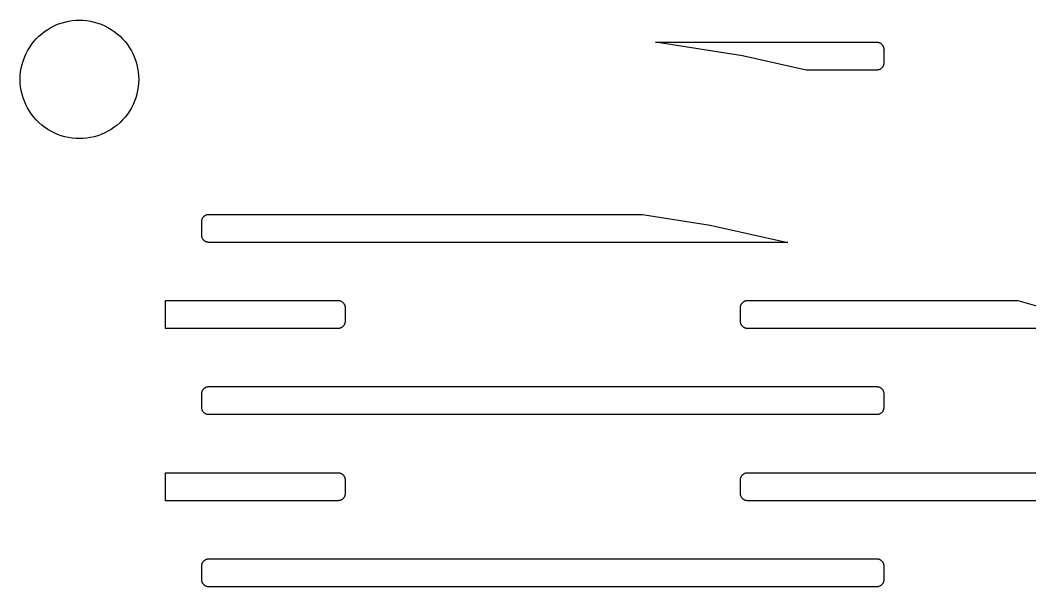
# Model space of a CAD drawing. Header units: metres. Extents: x -218 to 218, y -218 to 218.
# Drawn here: x -2.75 to 44.11, y 136.68 to 163 of the extents above; entities that cross this region are included whole.
import ezdxf

# ---------------------------------------------------------------- set-up
doc = ezdxf.new("R2010")
doc.units = ezdxf.units.M

msp = doc.modelspace()

# ---------------------------------------------------------------- linework, layer by layer
for p, q in [((-1.47351, 162.57), (-1.32481, 162.658)), ((-1.32481, 162.658), (-1.17088, 162.736)), ((-1.17088, 162.736), (-1.01233, 162.805)), ((-1.01233, 162.805), (-0.84979, 162.863)), ((-0.84979, 162.863), (-0.68388, 162.911)), ((-0.68388, 162.911), (-0.51529, 162.949)), ((-0.51529, 162.949), (-0.34467, 162.976)), ((-0.34467, 162.976), (-0.17267, 162.992)), ((-0.17267, 162.992), (0, 162.998)), ((0, 162.998), (0.17267, 162.992)), ((0.17267, 162.992), (0.34467, 162.976)), ((0.34467, 162.976), (0.51529, 162.949)), ((0.51529, 162.949), (0.68388, 162.911)), ((0.68388, 162.911), (0.84979, 162.863)), ((0.84979, 162.863), (1.01233, 162.805)), ((1.01233, 162.805), (1.17088, 162.736)), ((1.17088, 162.736), (1.32481, 162.658)), ((1.32481, 162.658), (1.47351, 162.57)), ((-2.1189, 162.001), (-2.00465, 162.13)), ((-2.00465, 162.13), (-1.88249, 162.253)), ((-1.88249, 162.253), (-1.75291, 162.367)), ((-1.75291, 162.367), (-1.61641, 162.473)), ((-1.61641, 162.473), (-1.47351, 162.57)), ((1.47351, 162.57), (1.61641, 162.473)), ((1.61641, 162.473), (1.75291, 162.367)), ((1.75291, 162.367), (1.88249, 162.253)), ((1.88249, 162.253), (2.00465, 162.13)), ((2.00465, 162.13), (2.1189, 162.001)), ((-2.40984, 161.573), (-2.3219, 161.721)), ((-2.3219, 161.721), (-2.22479, 161.864)), ((-2.22479, 161.864), (-2.1189, 162.001)), ((2.1189, 162.001), (2.22479, 161.864)), ((2.22479, 161.864), (2.3219, 161.721)), ((2.3219, 161.721), (2.40984, 161.573)), ((30.777, 161.339), (26.7414, 161.978)), ((26.7414, 161.978), (37.0028, 161.978)), ((37.0028, 161.978), (37.0232, 161.977)), ((37.0232, 161.977), (37.0435, 161.975)), ((37.0435, 161.975), (37.0637, 161.972)), ((37.0637, 161.972), (37.0836, 161.968)), ((37.0836, 161.968), (37.1032, 161.962)), ((37.1032, 161.962), (37.1224, 161.955)), ((37.1224, 161.955), (37.1412, 161.947)), ((37.1412, 161.947), (37.1594, 161.938)), ((37.1594, 161.938), (37.1769, 161.927)), ((37.1769, 161.927), (37.1938, 161.916)), ((37.1938, 161.916), (37.21, 161.903)), ((37.21, 161.903), (37.2253, 161.89)), ((37.2253, 161.89), (37.2397, 161.875)), ((37.2397, 161.875), (37.2532, 161.86)), ((37.2532, 161.86), (37.2657, 161.844)), ((37.2657, 161.844), (37.2772, 161.827)), ((37.2772, 161.827), (37.2876, 161.809)), ((37.2876, 161.809), (37.2969, 161.791)), ((37.2969, 161.791), (37.305, 161.772)), ((37.305, 161.772), (37.3119, 161.753)), ((37.3119, 161.753), (37.3176, 161.734)), ((37.3176, 161.734), (37.322, 161.714)), ((37.322, 161.714), (37.3252, 161.694)), ((37.3252, 161.694), (37.3271, 161.673)), ((37.3271, 161.673), (37.3278, 161.653)), ((37.3278, 161.653), (37.3278, 161.003)), ((-2.6154, 161.098), (-2.55688, 161.26)), ((-2.55688, 161.26), (-2.48827, 161.419)), ((-2.48827, 161.419), (-2.40984, 161.573)), ((2.40984, 161.573), (2.48827, 161.419)), ((2.48827, 161.419), (2.55688, 161.26)), ((2.55688, 161.26), (2.6154, 161.098)), ((33.7333, 160.678), (30.777, 161.339)), ((-2.7283, 160.593), (-2.70128, 160.763)), ((-2.70128, 160.763), (-2.66359, 160.932)), ((-2.66359, 160.932), (-2.6154, 161.098)), ((2.6154, 161.098), (2.66359, 160.932)), ((2.66359, 160.932), (2.70128, 160.763)), ((2.70128, 160.763), (2.7283, 160.593)), ((37.1594, 160.718), (37.1412, 160.709)), ((37.1769, 160.728), (37.1594, 160.718)), ((37.1938, 160.74), (37.1769, 160.728)), ((37.21, 160.752), (37.1938, 160.74)), ((37.2253, 160.766), (37.21, 160.752)), ((37.2397, 160.78), (37.2253, 160.766)), ((37.2532, 160.796), (37.2397, 160.78)), ((37.2657, 160.812), (37.2532, 160.796)), ((37.2772, 160.829), (37.2657, 160.812)), ((37.2876, 160.846), (37.2772, 160.829)), ((37.2969, 160.864), (37.2876, 160.846)), ((37.305, 160.883), (37.2969, 160.864)), ((37.3119, 160.902), (37.305, 160.883)), ((37.3176, 160.922), (37.3119, 160.902)), ((37.322, 160.942), (37.3176, 160.922)), ((37.3252, 160.962), (37.322, 160.942)), ((37.3271, 160.982), (37.3252, 160.962)), ((37.3278, 161.003), (37.3271, 160.982)), ((-2.75, 160.248), (-2.74457, 160.421)), ((-2.74457, 160.075), (-2.75, 160.248)), ((-2.74457, 160.421), (-2.7283, 160.593)), ((2.7283, 160.593), (2.74457, 160.421)), ((2.74457, 160.421), (2.75, 160.248)), ((2.75, 160.248), (2.74457, 160.075)), ((37.0028, 160.678), (33.7333, 160.678)), ((37.0232, 160.678), (37.0028, 160.678)), ((37.0435, 160.68), (37.0232, 160.678)), ((37.0637, 160.684), (37.0435, 160.68)), ((37.0836, 160.688), (37.0637, 160.684)), ((37.1032, 160.694), (37.0836, 160.688)), ((37.1224, 160.701), (37.1032, 160.694)), ((37.1412, 160.709), (37.1224, 160.701)), ((-2.7283, 159.903), (-2.74457, 160.075)), ((-2.70128, 159.733), (-2.7283, 159.903)), ((2.7283, 159.903), (2.70128, 159.733)), ((2.74457, 160.075), (2.7283, 159.903)), ((-2.66359, 159.564), (-2.70128, 159.733)), ((-2.6154, 159.398), (-2.66359, 159.564)), ((-2.55688, 159.236), (-2.6154, 159.398)), ((2.6154, 159.398), (2.55688, 159.236)), ((2.66359, 159.564), (2.6154, 159.398)), ((2.70128, 159.733), (2.66359, 159.564)), ((-2.48827, 159.077), (-2.55688, 159.236)), ((-2.40984, 158.923), (-2.48827, 159.077)), ((-2.3219, 158.774), (-2.40984, 158.923)), ((2.40984, 158.923), (2.3219, 158.774)), ((2.48827, 159.077), (2.40984, 158.923)), ((2.55688, 159.236), (2.48827, 159.077)), ((-2.22479, 158.631), (-2.3219, 158.774)), ((-2.1189, 158.495), (-2.22479, 158.631)), ((-2.00465, 158.365), (-2.1189, 158.495)), ((2.1189, 158.495), (2.00465, 158.365)), ((2.22479, 158.631), (2.1189, 158.495)), ((2.3219, 158.774), (2.22479, 158.631)), ((-1.88249, 158.243), (-2.00465, 158.365)), ((-1.75291, 158.129), (-1.88249, 158.243)), ((-1.61641, 158.023), (-1.75291, 158.129)), ((-1.47351, 157.926), (-1.61641, 158.023)), ((-1.32481, 157.838), (-1.47351, 157.926)), ((1.47351, 157.926), (1.32481, 157.838)), ((1.61641, 158.023), (1.47351, 157.926)), ((1.75291, 158.129), (1.61641, 158.023)), ((1.88249, 158.243), (1.75291, 158.129)), ((2.00465, 158.365), (1.88249, 158.243)), ((-1.17088, 157.76), (-1.32481, 157.838)), ((-1.01233, 157.691), (-1.17088, 157.76)), ((-0.84979, 157.632), (-1.01233, 157.691)), ((-0.68388, 157.584), (-0.84979, 157.632)), ((-0.51529, 157.547), (-0.68388, 157.584)), ((-0.34467, 157.52), (-0.51529, 157.547)), ((-0.17267, 157.503), (-0.34467, 157.52)), ((0, 157.498), (-0.17267, 157.503)), ((0.17267, 157.503), (0, 157.498)), ((0.34467, 157.52), (0.17267, 157.503)), ((0.51529, 157.547), (0.34467, 157.52)), ((0.68388, 157.584), (0.51529, 157.547)), ((0.84979, 157.632), (0.68388, 157.584)), ((1.01233, 157.691), (0.84979, 157.632)), ((1.17088, 157.76), (1.01233, 157.691)), ((1.32481, 157.838), (1.17088, 157.76)), ((5.67844, 153.673), (5.68036, 153.694)), ((5.68036, 153.694), (5.68355, 153.714)), ((5.68355, 153.714), (5.688, 153.734)), ((5.688, 153.734), (5.6937, 153.753)), ((5.6937, 153.753), (5.70061, 153.772)), ((5.70061, 153.772), (5.70872, 153.791)), ((5.70872, 153.791), (5.71799, 153.809)), ((5.71799, 153.809), (5.72838, 153.827)), ((5.72838, 153.827), (5.73987, 153.844)), ((5.73987, 153.844), (5.75238, 153.86)), ((5.75238, 153.86), (5.76587, 153.875)), ((5.76587, 153.875), (5.78032, 153.89)), ((5.78032, 153.89), (5.79562, 153.903)), ((5.79562, 153.903), (5.81177, 153.916)), ((5.81177, 153.916), (5.82864, 153.927)), ((5.82864, 153.927), (5.84622, 153.938)), ((5.84622, 153.938), (5.86441, 153.947)), ((5.86441, 153.947), (5.88315, 153.955)), ((5.88315, 153.955), (5.90236, 153.962)), ((5.90236, 153.962), (5.92197, 153.968)), ((5.92197, 153.968), (5.94189, 153.972)), ((5.94189, 153.972), (5.96205, 153.975)), ((5.96205, 153.975), (5.98239, 153.977)), ((5.98239, 153.977), (6.00279, 153.978)), ((6.00279, 153.978), (26.137, 153.978)), ((26.137, 153.978), (29.2779, 153.48)), ((5.6778, 153.653), (5.67844, 153.673)), ((5.6778, 153.003), (5.6778, 153.653)), ((29.2779, 153.48), (32.8682, 152.678)), ((5.67844, 152.982), (5.6778, 153.003)), ((5.68036, 152.962), (5.67844, 152.982)), ((5.68355, 152.942), (5.68036, 152.962)), ((5.688, 152.922), (5.68355, 152.942)), ((5.6937, 152.902), (5.688, 152.922)), ((5.70061, 152.883), (5.6937, 152.902)), ((5.70872, 152.864), (5.70061, 152.883)), ((5.71799, 152.846), (5.70872, 152.864)), ((5.72838, 152.829), (5.71799, 152.846)), ((5.73987, 152.812), (5.72838, 152.829)), ((5.75238, 152.796), (5.73987, 152.812)), ((5.76587, 152.78), (5.75238, 152.796)), ((5.78032, 152.766), (5.76587, 152.78)), ((5.79562, 152.752), (5.78032, 152.766)), ((5.81177, 152.74), (5.79562, 152.752)), ((5.82864, 152.728), (5.81177, 152.74)), ((5.84622, 152.718), (5.82864, 152.728)), ((5.86441, 152.709), (5.84622, 152.718)), ((5.88315, 152.701), (5.86441, 152.709)), ((5.90236, 152.694), (5.88315, 152.701)), ((5.92197, 152.688), (5.90236, 152.694)), ((5.94189, 152.684), (5.92197, 152.688)), ((5.96205, 152.68), (5.94189, 152.684)), ((5.98239, 152.678), (5.96205, 152.68)), ((6.00279, 152.678), (5.98239, 152.678)), ((32.8682, 152.678), (6.00279, 152.678)), ((4, 148.678), (4, 149.978)), ((4, 149.978), (12.0028, 149.978)), ((12.0028, 149.978), (12.0232, 149.977)), ((12.0232, 149.977), (12.0435, 149.975)), ((12.0435, 149.975), (12.0637, 149.972)), ((12.0637, 149.972), (12.0836, 149.968)), ((12.0836, 149.968), (12.1032, 149.962)), ((12.1032, 149.962), (12.1224, 149.955)), ((12.1224, 149.955), (12.1412, 149.947)), ((12.1412, 149.947), (12.1594, 149.938)), ((12.1594, 149.938), (12.1769, 149.927)), ((30.8286, 149.927), (30.8462, 149.938)), ((30.8462, 149.938), (30.8644, 149.947)), ((30.8644, 149.947), (30.8831, 149.955)), ((30.8831, 149.955), (30.9024, 149.962)), ((30.9024, 149.962), (30.922, 149.968)), ((30.922, 149.968), (30.9419, 149.972)), ((30.9419, 149.972), (30.9621, 149.975)), ((30.9621, 149.975), (30.9824, 149.977)), ((30.9824, 149.977), (31.0028, 149.978)), ((31.0028, 149.978), (43.5428, 149.978)), ((43.5428, 149.978), (48.0175, 148.678)), ((12.1769, 149.927), (12.1938, 149.916)), ((12.1938, 149.916), (12.2099, 149.903)), ((12.2099, 149.903), (12.2253, 149.89)), ((12.2253, 149.89), (12.2397, 149.875)), ((12.2397, 149.875), (12.2532, 149.86)), ((12.2532, 149.86), (12.2657, 149.844)), ((12.2657, 149.844), (12.2772, 149.827)), ((12.2772, 149.827), (12.2876, 149.809)), ((12.2876, 149.809), (12.2969, 149.791)), ((12.2969, 149.791), (12.305, 149.772)), ((12.305, 149.772), (12.3119, 149.753)), ((12.3119, 149.753), (12.3176, 149.734)), ((12.3176, 149.734), (12.322, 149.714)), ((12.322, 149.714), (12.3252, 149.694)), ((12.3252, 149.694), (12.3271, 149.673)), ((12.3271, 149.673), (12.3278, 149.653)), ((12.3278, 149.653), (12.3278, 149.003)), ((30.6778, 149.653), (30.6784, 149.673)), ((30.6778, 149.003), (30.6778, 149.653)), ((30.6784, 149.673), (30.6804, 149.694)), ((30.6804, 149.694), (30.6835, 149.714)), ((30.6835, 149.714), (30.688, 149.734)), ((30.688, 149.734), (30.6937, 149.753)), ((30.6937, 149.753), (30.7006, 149.772)), ((30.7006, 149.772), (30.7087, 149.791)), ((30.7087, 149.791), (30.718, 149.809)), ((30.718, 149.809), (30.7284, 149.827)), ((30.7284, 149.827), (30.7399, 149.844)), ((30.7399, 149.844), (30.7524, 149.86)), ((30.7524, 149.86), (30.7659, 149.875)), ((30.7659, 149.875), (30.7803, 149.89)), ((30.7803, 149.89), (30.7956, 149.903)), ((30.7956, 149.903), (30.8118, 149.916)), ((30.8118, 149.916), (30.8286, 149.927)), ((12.3278, 149.003), (12.3271, 148.982)), ((30.6784, 148.982), (30.6778, 149.003)), ((12.0028, 148.678), (4, 148.678)), ((12.0232, 148.678), (12.0028, 148.678)), ((12.0435, 148.68), (12.0232, 148.678)), ((12.0637, 148.684), (12.0435, 148.68)), ((12.0836, 148.688), (12.0637, 148.684)), ((12.1032, 148.694), (12.0836, 148.688)), ((12.1224, 148.701), (12.1032, 148.694)), ((12.1412, 148.709), (12.1224, 148.701)), ((12.1594, 148.718), (12.1412, 148.709)), ((12.1769, 148.728), (12.1594, 148.718)), ((12.1938, 148.74), (12.1769, 148.728)), ((12.2099, 148.752), (12.1938, 148.74)), ((12.2253, 148.766), (12.2099, 148.752)), ((12.2397, 148.78), (12.2253, 148.766)), ((12.2532, 148.796), (12.2397, 148.78)), ((12.2657, 148.812), (12.2532, 148.796)), ((12.2772, 148.829), (12.2657, 148.812)), ((12.2876, 148.846), (12.2772, 148.829)), ((12.2969, 148.864), (12.2876, 148.846)), ((12.305, 148.883), (12.2969, 148.864)), ((12.3119, 148.902), (12.305, 148.883)), ((12.3176, 148.922), (12.3119, 148.902)), ((12.322, 148.942), (12.3176, 148.922)), ((12.3252, 148.962), (12.322, 148.942)), ((12.3271, 148.982), (12.3252, 148.962)), ((30.6804, 148.962), (30.6784, 148.982)), ((30.6835, 148.942), (30.6804, 148.962)), ((30.688, 148.922), (30.6835, 148.942)), ((30.6937, 148.902), (30.688, 148.922)), ((30.7006, 148.883), (30.6937, 148.902)), ((30.7087, 148.864), (30.7006, 148.883)), ((30.718, 148.846), (30.7087, 148.864)), ((30.7284, 148.829), (30.718, 148.846)), ((30.7399, 148.812), (30.7284, 148.829)), ((30.7524, 148.796), (30.7399, 148.812)), ((30.7659, 148.78), (30.7524, 148.796)), ((30.7803, 148.766), (30.7659, 148.78)), ((30.7956, 148.752), (30.7803, 148.766)), ((30.8118, 148.74), (30.7956, 148.752)), ((30.8286, 148.728), (30.8118, 148.74)), ((30.8462, 148.718), (30.8286, 148.728)), ((30.8644, 148.709), (30.8462, 148.718)), ((30.8831, 148.701), (30.8644, 148.709)), ((30.9024, 148.694), (30.8831, 148.701)), ((30.922, 148.688), (30.9024, 148.694)), ((30.9419, 148.684), (30.922, 148.688)), ((30.9621, 148.68), (30.9419, 148.684)), ((30.9824, 148.678), (30.9621, 148.68)), ((31.0028, 148.678), (30.9824, 148.678)), ((48.0175, 148.678), (31.0028, 148.678)), ((5.68355, 145.714), (5.688, 145.734)), ((5.688, 145.734), (5.6937, 145.753)), ((5.6937, 145.753), (5.70061, 145.772)), ((5.70061, 145.772), (5.70872, 145.791)), ((5.70872, 145.791), (5.71799, 145.809)), ((5.71799, 145.809), (5.72838, 145.827)), ((5.72838, 145.827), (5.73987, 145.844)), ((5.73987, 145.844), (5.75238, 145.86)), ((5.75238, 145.86), (5.76587, 145.875)), ((5.76587, 145.875), (5.78032, 145.89)), ((5.78032, 145.89), (5.79562, 145.903)), ((5.79562, 145.903), (5.81177, 145.916)), ((5.81177, 145.916), (5.82864, 145.927)), ((5.82864, 145.927), (5.84622, 145.938)), ((5.84622, 145.938), (5.86441, 145.947)), ((5.86441, 145.947), (5.88315, 145.955)), ((5.88315, 145.955), (5.90236, 145.962)), ((5.90236, 145.962), (5.92197, 145.968)), ((5.92197, 145.968), (5.94189, 145.972)), ((5.94189, 145.972), (5.96205, 145.975)), ((5.96205, 145.975), (5.98239, 145.977)), ((5.98239, 145.977), (6.00279, 145.978)), ((6.00279, 145.978), (37.0028, 145.978)), ((37.0028, 145.978), (37.0232, 145.977)), ((37.0232, 145.977), (37.0435, 145.975)), ((37.0435, 145.975), (37.0637, 145.972)), ((37.0637, 145.972), (37.0836, 145.968)), ((37.0836, 145.968), (37.1032, 145.962)), ((37.1032, 145.962), (37.1224, 145.955)), ((37.1224, 145.955), (37.1412, 145.947)), ((37.1412, 145.947), (37.1594, 145.938)), ((37.1594, 145.938), (37.1769, 145.927)), ((37.1769, 145.927), (37.1938, 145.916)), ((37.1938, 145.916), (37.21, 145.903)), ((37.21, 145.903), (37.2253, 145.89)), ((37.2253, 145.89), (37.2397, 145.875)), ((37.2397, 145.875), (37.2532, 145.86)), ((37.2532, 145.86), (37.2657, 145.844)), ((37.2657, 145.844), (37.2772, 145.827)), ((37.2772, 145.827), (37.2876, 145.809)), ((37.2876, 145.809), (37.2969, 145.791)), ((37.2969, 145.791), (37.305, 145.772)), ((37.305, 145.772), (37.3119, 145.753)), ((37.3119, 145.753), (37.3176, 145.734)), ((37.3176, 145.734), (37.322, 145.714)), ((5.6778, 145.653), (5.67844, 145.673)), ((5.6778, 145.003), (5.6778, 145.653)), ((5.67844, 145.673), (5.68036, 145.694)), ((5.68036, 145.694), (5.68355, 145.714)), ((37.322, 145.714), (37.3252, 145.694)), ((37.3252, 145.694), (37.3271, 145.673)), ((37.3271, 145.673), (37.3278, 145.653)), ((37.3278, 145.653), (37.3278, 145.003)), ((5.67844, 144.982), (5.6778, 145.003)), ((5.68036, 144.962), (5.67844, 144.982)), ((5.68355, 144.942), (5.68036, 144.962)), ((5.688, 144.922), (5.68355, 144.942)), ((5.6937, 144.902), (5.688, 144.922)), ((5.70061, 144.883), (5.6937, 144.902)), ((5.70872, 144.864), (5.70061, 144.883)), ((5.71799, 144.846), (5.70872, 144.864)), ((5.72838, 144.829), (5.71799, 144.846)), ((5.73987, 144.812), (5.72838, 144.829)), ((5.75238, 144.796), (5.73987, 144.812)), ((5.76587, 144.78), (5.75238, 144.796)), ((37.2532, 144.796), (37.2397, 144.78)), ((37.2657, 144.812), (37.2532, 144.796)), ((37.2772, 144.829), (37.2657, 144.812)), ((37.2876, 144.846), (37.2772, 144.829)), ((37.2969, 144.864), (37.2876, 144.846)), ((37.305, 144.883), (37.2969, 144.864)), ((37.3119, 144.902), (37.305, 144.883)), ((37.3176, 144.922), (37.3119, 144.902)), ((37.322, 144.942), (37.3176, 144.922)), ((37.3252, 144.962), (37.322, 144.942)), ((37.3271, 144.982), (37.3252, 144.962)), ((37.3278, 145.003), (37.3271, 144.982)), ((5.78032, 144.766), (5.76587, 144.78)), ((5.79562, 144.752), (5.78032, 144.766)), ((5.81177, 144.74), (5.79562, 144.752)), ((5.82864, 144.728), (5.81177, 144.74)), ((5.84622, 144.718), (5.82864, 144.728)), ((5.86441, 144.709), (5.84622, 144.718)), ((5.88315, 144.701), (5.86441, 144.709)), ((5.90236, 144.694), (5.88315, 144.701)), ((5.92197, 144.688), (5.90236, 144.694)), ((5.94189, 144.684), (5.92197, 144.688)), ((5.96205, 144.68), (5.94189, 144.684)), ((5.98239, 144.678), (5.96205, 144.68)), ((6.00279, 144.678), (5.98239, 144.678)), ((37.0028, 144.678), (6.00279, 144.678)), ((37.0232, 144.678), (37.0028, 144.678)), ((37.0435, 144.68), (37.0232, 144.678)), ((37.0637, 144.684), (37.0435, 144.68)), ((37.0836, 144.688), (37.0637, 144.684)), ((37.1032, 144.694), (37.0836, 144.688)), ((37.1224, 144.701), (37.1032, 144.694)), ((37.1412, 144.709), (37.1224, 144.701)), ((37.1594, 144.718), (37.1412, 144.709)), ((37.1769, 144.728), (37.1594, 144.718)), ((37.1938, 144.74), (37.1769, 144.728)), ((37.21, 144.752), (37.1938, 144.74)), ((37.2253, 144.766), (37.21, 144.752)), ((37.2397, 144.78), (37.2253, 144.766)), ((4, 140.678), (4, 141.978)), ((4, 141.978), (12.0028, 141.978)), ((12.0028, 141.978), (12.0232, 141.977)), ((12.0232, 141.977), (12.0435, 141.975)), ((12.0435, 141.975), (12.0637, 141.972)), ((12.0637, 141.972), (12.0836, 141.968)), ((30.922, 141.968), (30.9419, 141.972)), ((30.9419, 141.972), (30.9621, 141.975)), ((30.9621, 141.975), (30.9824, 141.977)), ((30.9824, 141.977), (31.0028, 141.978)), ((31.0028, 141.978), (62.0028, 141.978)), ((12.0836, 141.968), (12.1032, 141.962)), ((12.1032, 141.962), (12.1224, 141.955)), ((12.1224, 141.955), (12.1412, 141.947)), ((12.1412, 141.947), (12.1594, 141.938)), ((12.1594, 141.938), (12.1769, 141.927)), ((12.1769, 141.927), (12.1938, 141.916)), ((12.1938, 141.916), (12.2099, 141.903)), ((12.2099, 141.903), (12.2253, 141.89)), ((12.2253, 141.89), (12.2397, 141.875)), ((12.2397, 141.875), (12.2532, 141.86)), ((12.2532, 141.86), (12.2657, 141.844)), ((12.2657, 141.844), (12.2772, 141.827)), ((12.2772, 141.827), (12.2876, 141.809)), ((12.2876, 141.809), (12.2969, 141.791)), ((12.2969, 141.791), (12.305, 141.772)), ((12.305, 141.772), (12.3119, 141.753)), ((12.3119, 141.753), (12.3176, 141.734)), ((12.3176, 141.734), (12.322, 141.714)), ((12.322, 141.714), (12.3252, 141.694)), ((12.3252, 141.694), (12.3271, 141.673)), ((12.3271, 141.673), (12.3278, 141.653)), ((12.3278, 141.653), (12.3278, 141.003)), ((30.6778, 141.653), (30.6784, 141.673)), ((30.6778, 141.003), (30.6778, 141.653)), ((30.6784, 141.673), (30.6804, 141.694)), ((30.6804, 141.694), (30.6835, 141.714)), ((30.6835, 141.714), (30.688, 141.734)), ((30.688, 141.734), (30.6937, 141.753)), ((30.6937, 141.753), (30.7006, 141.772)), ((30.7006, 141.772), (30.7087, 141.791)), ((30.7087, 141.791), (30.718, 141.809)), ((30.718, 141.809), (30.7284, 141.827)), ((30.7284, 141.827), (30.7399, 141.844)), ((30.7399, 141.844), (30.7524, 141.86)), ((30.7524, 141.86), (30.7659, 141.875)), ((30.7659, 141.875), (30.7803, 141.89)), ((30.7803, 141.89), (30.7956, 141.903)), ((30.7956, 141.903), (30.8118, 141.916)), ((30.8118, 141.916), (30.8286, 141.927)), ((30.8286, 141.927), (30.8462, 141.938)), ((30.8462, 141.938), (30.8644, 141.947)), ((30.8644, 141.947), (30.8831, 141.955)), ((30.8831, 141.955), (30.9024, 141.962)), ((30.9024, 141.962), (30.922, 141.968)), ((12.0028, 140.678), (4, 140.678)), ((12.0232, 140.678), (12.0028, 140.678)), ((12.0435, 140.68), (12.0232, 140.678)), ((12.0637, 140.684), (12.0435, 140.68)), ((12.0836, 140.688), (12.0637, 140.684)), ((12.1032, 140.694), (12.0836, 140.688)), ((12.1224, 140.701), (12.1032, 140.694)), ((12.1412, 140.709), (12.1224, 140.701)), ((12.1594, 140.718), (12.1412, 140.709)), ((12.1769, 140.728), (12.1594, 140.718)), ((12.1938, 140.74), (12.1769, 140.728)), ((12.2099, 140.752), (12.1938, 140.74)), ((12.2253, 140.766), (12.2099, 140.752)), ((12.2397, 140.78), (12.2253, 140.766)), ((12.2532, 140.796), (12.2397, 140.78)), ((12.2657, 140.812), (12.2532, 140.796)), ((12.2772, 140.829), (12.2657, 140.812)), ((12.2876, 140.846), (12.2772, 140.829)), ((12.2969, 140.864), (12.2876, 140.846)), ((12.305, 140.883), (12.2969, 140.864)), ((12.3119, 140.902), (12.305, 140.883)), ((12.3176, 140.922), (12.3119, 140.902)), ((12.322, 140.942), (12.3176, 140.922)), ((12.3252, 140.962), (12.322, 140.942)), ((12.3271, 140.982), (12.3252, 140.962)), ((12.3278, 141.003), (12.3271, 140.982)), ((30.6784, 140.982), (30.6778, 141.003)), ((30.6804, 140.962), (30.6784, 140.982)), ((30.6835, 140.942), (30.6804, 140.962)), ((30.688, 140.922), (30.6835, 140.942)), ((30.6937, 140.902), (30.688, 140.922)), ((30.7006, 140.883), (30.6937, 140.902)), ((30.7087, 140.864), (30.7006, 140.883)), ((30.718, 140.846), (30.7087, 140.864)), ((30.7284, 140.829), (30.718, 140.846)), ((30.7399, 140.812), (30.7284, 140.829)), ((30.7524, 140.796), (30.7399, 140.812)), ((30.7659, 140.78), (30.7524, 140.796)), ((30.7803, 140.766), (30.7659, 140.78)), ((30.7956, 140.752), (30.7803, 140.766)), ((30.8118, 140.74), (30.7956, 140.752)), ((30.8286, 140.728), (30.8118, 140.74)), ((30.8462, 140.718), (30.8286, 140.728)), ((30.8644, 140.709), (30.8462, 140.718)), ((30.8831, 140.701), (30.8644, 140.709)), ((30.9024, 140.694), (30.8831, 140.701)), ((30.922, 140.688), (30.9024, 140.694)), ((30.9419, 140.684), (30.922, 140.688)), ((30.9621, 140.68), (30.9419, 140.684)), ((30.9824, 140.678), (30.9621, 140.68)), ((31.0028, 140.678), (30.9824, 140.678)), ((62.0028, 140.678), (31.0028, 140.678)), ((5.6937, 137.753), (5.70061, 137.772)), ((5.70061, 137.772), (5.70872, 137.791)), ((5.70872, 137.791), (5.71799, 137.809)), ((5.71799, 137.809), (5.72838, 137.827)), ((5.72838, 137.827), (5.73987, 137.844)), ((5.73987, 137.844), (5.75238, 137.86)), ((5.75238, 137.86), (5.76587, 137.875)), ((5.76587, 137.875), (5.78032, 137.89)), ((5.78032, 137.89), (5.79562, 137.903)), ((5.79562, 137.903), (5.81177, 137.916)), ((5.81177, 137.916), (5.82864, 137.927)), ((5.82864, 137.927), (5.84622, 137.938)), ((5.84622, 137.938), (5.86441, 137.947)), ((5.86441, 137.947), (5.88315, 137.955)), ((5.88315, 137.955), (5.90236, 137.962)), ((5.90236, 137.962), (5.92197, 137.968)), ((5.92197, 137.968), (5.94189, 137.972)), ((5.94189, 137.972), (5.96205, 137.975)), ((5.96205, 137.975), (5.98239, 137.977)), ((5.98239, 137.977), (6.00279, 137.978)), ((6.00279, 137.978), (37.0028, 137.978)), ((37.0028, 137.978), (37.0232, 137.977)), ((37.0232, 137.977), (37.0435, 137.975)), ((37.0435, 137.975), (37.0637, 137.972)), ((37.0637, 137.972), (37.0836, 137.968)), ((37.0836, 137.968), (37.1032, 137.962)), ((37.1032, 137.962), (37.1224, 137.955)), ((37.1224, 137.955), (37.1412, 137.947)), ((37.1412, 137.947), (37.1594, 137.938)), ((37.1594, 137.938), (37.1769, 137.927)), ((37.1769, 137.927), (37.1938, 137.916)), ((37.1938, 137.916), (37.21, 137.903)), ((37.21, 137.903), (37.2253, 137.89)), ((37.2253, 137.89), (37.2397, 137.875)), ((37.2397, 137.875), (37.2532, 137.86)), ((37.2532, 137.86), (37.2657, 137.844)), ((37.2657, 137.844), (37.2772, 137.827)), ((37.2772, 137.827), (37.2876, 137.809)), ((37.2876, 137.809), (37.2969, 137.791)), ((37.2969, 137.791), (37.305, 137.772)), ((37.305, 137.772), (37.3119, 137.753)), ((5.6778, 137.653), (5.67844, 137.673)), ((5.6778, 137.003), (5.6778, 137.653)), ((5.67844, 137.673), (5.68036, 137.694)), ((5.68036, 137.694), (5.68355, 137.714)), ((5.68355, 137.714), (5.688, 137.734)), ((5.688, 137.734), (5.6937, 137.753)), ((37.3119, 137.753), (37.3176, 137.734)), ((37.3176, 137.734), (37.322, 137.714)), ((37.322, 137.714), (37.3252, 137.694)), ((37.3252, 137.694), (37.3271, 137.673)), ((37.3271, 137.673), (37.3278, 137.653)), ((37.3278, 137.653), (37.3278, 137.003)), ((5.67844, 136.982), (5.6778, 137.003)), ((5.68036, 136.962), (5.67844, 136.982)), ((5.68355, 136.942), (5.68036, 136.962)), ((5.688, 136.922), (5.68355, 136.942)), ((5.6937, 136.902), (5.688, 136.922)), ((5.70061, 136.883), (5.6937, 136.902)), ((5.70872, 136.864), (5.70061, 136.883)), ((5.71799, 136.846), (5.70872, 136.864)), ((5.72838, 136.829), (5.71799, 136.846)), ((5.73987, 136.812), (5.72838, 136.829)), ((37.2772, 136.829), (37.2657, 136.812)), ((37.2876, 136.846), (37.2772, 136.829)), ((37.2969, 136.864), (37.2876, 136.846)), ((37.305, 136.883), (37.2969, 136.864)), ((37.3119, 136.902), (37.305, 136.883)), ((37.3176, 136.922), (37.3119, 136.902)), ((37.322, 136.942), (37.3176, 136.922)), ((37.3252, 136.962), (37.322, 136.942)), ((37.3271, 136.982), (37.3252, 136.962)), ((37.3278, 137.003), (37.3271, 136.982)), ((5.75238, 136.796), (5.73987, 136.812)), ((5.76587, 136.78), (5.75238, 136.796)), ((5.78032, 136.766), (5.76587, 136.78)), ((5.79562, 136.752), (5.78032, 136.766)), ((5.81177, 136.74), (5.79562, 136.752)), ((5.82864, 136.728), (5.81177, 136.74)), ((5.84622, 136.718), (5.82864, 136.728)), ((5.86441, 136.709), (5.84622, 136.718)), ((5.88315, 136.701), (5.86441, 136.709)), ((5.90236, 136.694), (5.88315, 136.701)), ((5.92197, 136.688), (5.90236, 136.694)), ((5.94189, 136.684), (5.92197, 136.688)), ((5.96205, 136.68), (5.94189, 136.684)), ((5.98239, 136.678), (5.96205, 136.68)), ((6.00279, 136.678), (5.98239, 136.678)), ((37.0028, 136.678), (6.00279, 136.678)), ((37.0232, 136.678), (37.0028, 136.678)), ((37.0435, 136.68), (37.0232, 136.678)), ((37.0637, 136.684), (37.0435, 136.68)), ((37.0836, 136.688), (37.0637, 136.684)), ((37.1032, 136.694), (37.0836, 136.688)), ((37.1224, 136.701), (37.1032, 136.694)), ((37.1412, 136.709), (37.1224, 136.701)), ((37.1594, 136.718), (37.1412, 136.709)), ((37.1769, 136.728), (37.1594, 136.718)), ((37.1938, 136.74), (37.1769, 136.728)), ((37.21, 136.752), (37.1938, 136.74)), ((37.2253, 136.766), (37.21, 136.752)), ((37.2397, 136.78), (37.2253, 136.766)), ((37.2532, 136.796), (37.2397, 136.78)), ((37.2657, 136.812), (37.2532, 136.796))]:
    msp.add_line(p, q)

doc.saveas('drawing.dxf')
